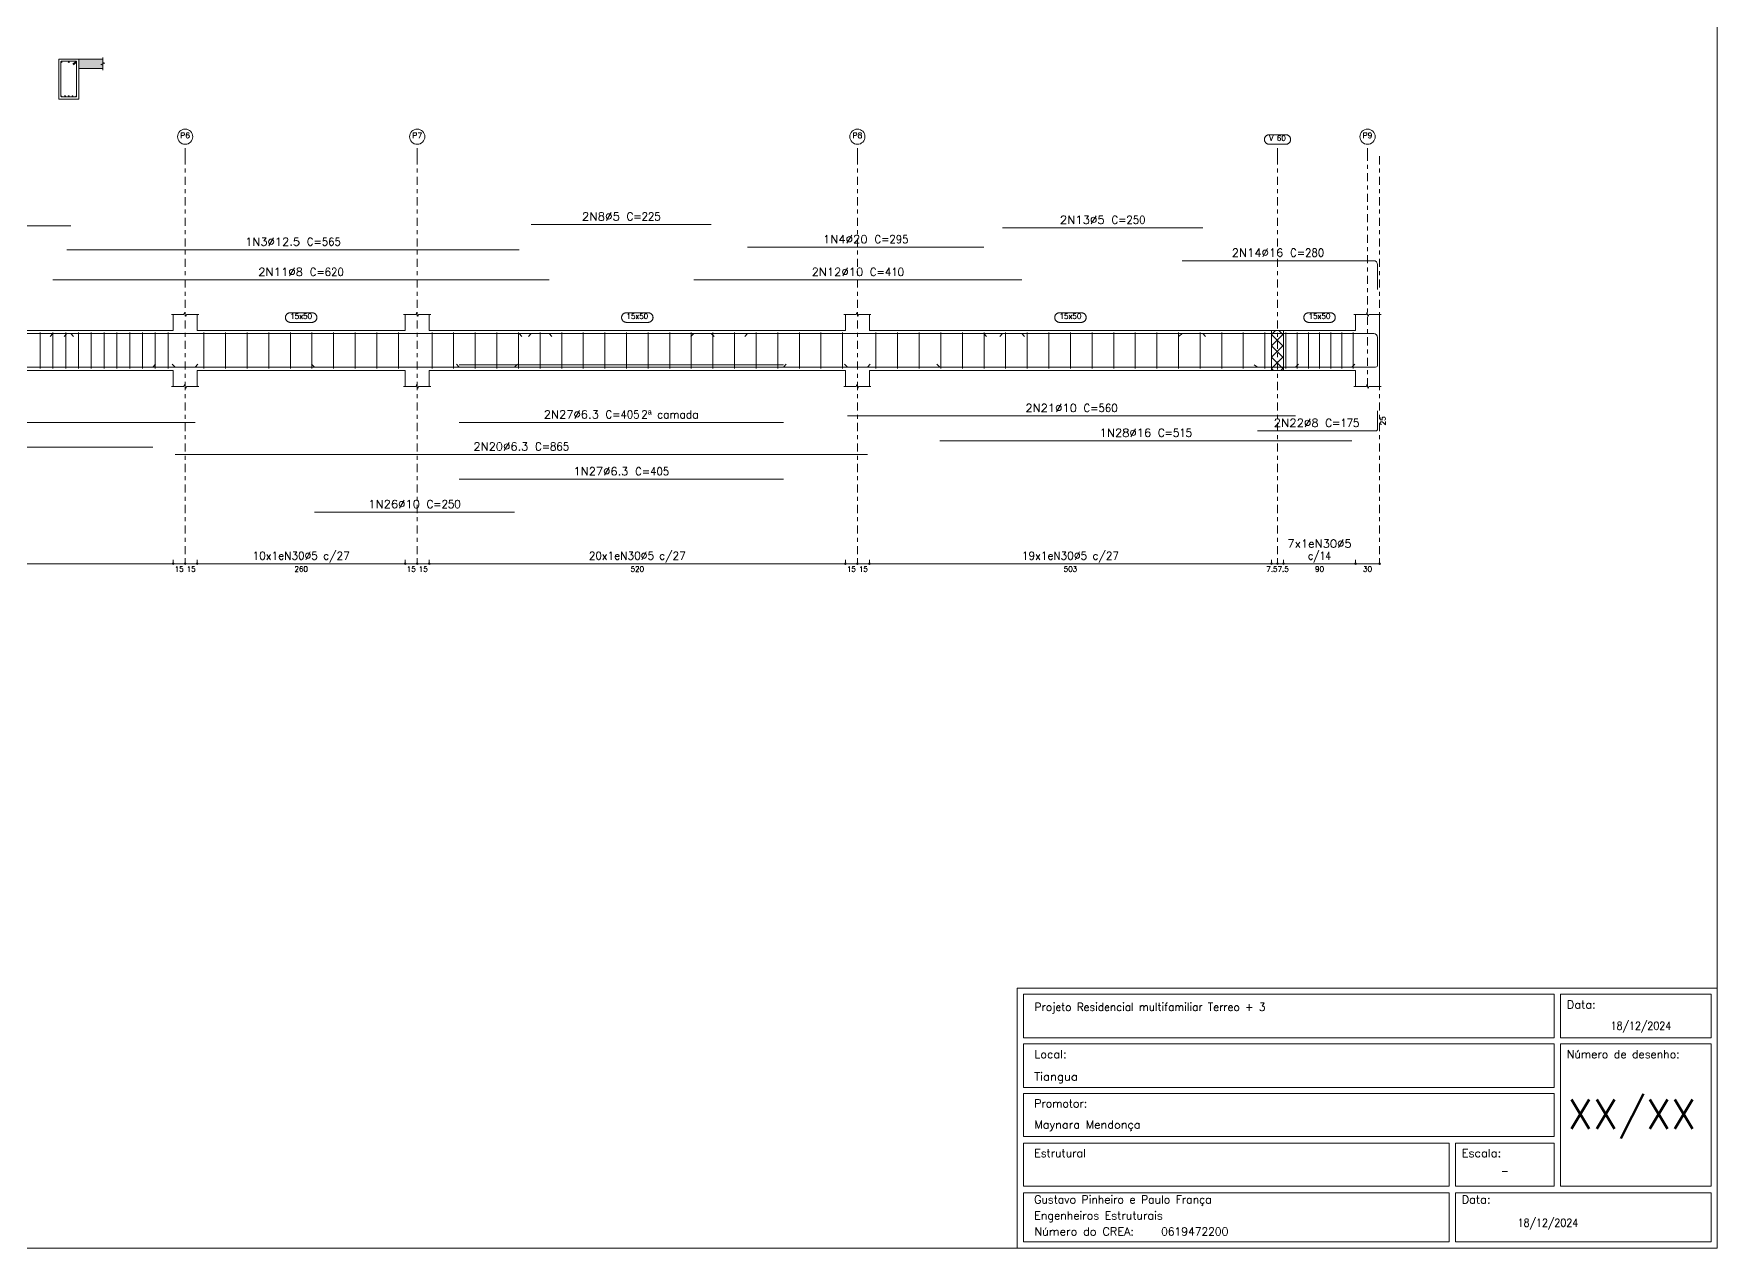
# Model space of a CAD drawing. Header units: millimetres. Extents: x 0 to 84, y 0 to 59.4.
# Drawn here: x 41.92 to 84, y 0 to 30.35 of the extents above; entities that cross this region are included whole.
import ezdxf
from ezdxf.enums import TextEntityAlignment as Align

# ---------------------------------------------------------------- set-up
doc = ezdxf.new("R2010")
doc.units = ezdxf.units.MM
doc.linetypes.add('CYPE_RAYAPUNTO', pattern=[0.4125, 0.2025, -0.105, 0, -0.105])
for name, color, linetype, lineweight in [('ARM_LONGITUDINAL_Ø10', 103, 'Continuous', 9), ('ARM_LONGITUDINAL_Ø12_5', 51, 'Continuous', 9), ('ARM_LONGITUDINAL_Ø16', 212, 'Continuous', 9), ('ARM_LONGITUDINAL_Ø20', 30, 'Continuous', 9), ('ARM_LONGITUDINAL_Ø5', 151, 'Continuous', 9), ('ARM_LONGITUDINAL_Ø6_3', 32, 'Continuous', 9), ('ARM_LONGITUDINAL_Ø8', 32, 'Continuous', 9), ('ARM_TRANSVERSAL_Ø5', 151, 'Continuous', 9), ('CYPE', 7, 'Continuous', 0), ('ELE_ARM_TRANS_TXT_EST', 3, 'Continuous', 9), ('ELE_CONT_NOS', 122, 'Continuous', 9), ('ELE_CONT_VIG_CONCRETO', 2, 'Continuous', 9), ('ELE_COT_COT_ANCORAGENS', 3, 'Continuous', 0), ('ELE_COT_COT_EST', 3, 'Continuous', 0), ('ELE_COT_COT_LIN_APOIOS', 2, 'CYPE_RAYAPUNTO', 0), ('ELE_COT_TEXTOS_ESTRIBOS', 122, 'Continuous', 0), ('ELE_REF_COT_LIN_AUX_COTA', 2, 'CYPE_RAYAPUNTO', 9), ('ELE_REF_REF_NOME', 3, 'Continuous', 9), ('ELE_REF_REF_REFERENCIA', 3, 'Continuous', 9), ('ELE_REF_TEXTO_REF_NOME', 3, 'Continuous', 9), ('ELE_REF_TEXTO_REF_REFERENCIA', 3, 'Continuous', 9), ('POR_ARM_LONG_ARM_TEXTOS', 3, 'Continuous', 9), ('POR_ARM_LONG_TXT_COMP', 3, 'Continuous', 9), ('POR_ARM_LONG_TXT_IND_LAYER_ARM_LONG', 3, 'Continuous', 9), ('QUAD_BORDA', 1, 'Continuous', 20), ('QUAD_LIMITES', 2, 'Continuous', 0), ('SEC_CONT_LAJES_CORTE', 8, 'Continuous', 9), ('SEC_CONT_VIG_CONCRETO_CORTE', 2, 'Continuous', 9)]:
    doc.layers.add(name, color=color, linetype=linetype, lineweight=lineweight)
doc.styles.add('CYPETXT', font='', dxfattribs={"height": 0.2})
doc.styles.get('CYPETXT').set_extended_font_data('romans')

msp = doc.modelspace()

# ---------------------------------------------------------------- hatches: boundary and pattern name
at = {"layer": 'SEC_CONT_LAJES_CORTE', "true_color": 0xdad7d3}
msp.add_hatch(color=254, dxfattribs=at).paths.add_polyline_path([(43.651, 29.716), (43.051, 29.716), (43.051, 29.476), (43.651, 29.476)], flags=0)

# ---------------------------------------------------------------- linework, layer by layer
at = {"layer": 'ARM_LONGITUDINAL_Ø10'}
for p, q in [((58.419, 22.855), (58.348, 22.784)), ((66.619, 22.855), (66.689, 22.784)), ((48.941, 22.019), (48.87, 22.09)), ((53.941, 22.019), (54.011, 22.09)), ((62.259, 22.019), (62.188, 22.09)), ((73.459, 22.019), (73.529, 22.09))]:
    msp.add_line(p, q, dxfattribs=at)
for points in [[(58.419, 24.197), (66.619, 24.197)], [(58.419, 22.855), (66.619, 22.855)], [(48.941, 22.019), (53.941, 22.019)], [(62.259, 22.019), (73.459, 22.019)], [(62.259, 20.797), (73.459, 20.797)], [(48.941, 18.395), (53.941, 18.395)]]:
    msp.add_lwpolyline(points, dxfattribs=at)
for centre in [(42.708, 28.786), (42.895, 28.786)]:
    msp.add_circle(centre, 0.01, dxfattribs=at)
at = {"layer": 'ARM_LONGITUDINAL_Ø12_5'}
for p, q in [((42.754, 22.855), (42.684, 22.784)), ((54.054, 22.855), (54.125, 22.784)), ((44.899, 22.019), (44.969, 22.09))]:
    msp.add_line(p, q, dxfattribs=at)
for points in [[(42.754, 24.952), (54.054, 24.952)], [(42.754, 22.855), (54.054, 22.855)], [(35.899, 22.019), (44.899, 22.019)], [(35.899, 20.017), (44.899, 20.017)]]:
    msp.add_lwpolyline(points, dxfattribs=at)
for centre in [(42.801, 29.643), (42.801, 28.788)]:
    msp.add_circle(centre, 0.0125, dxfattribs=at)
at = {"layer": 'ARM_LONGITUDINAL_Ø16'}
for p, q in [((70.628, 22.855), (70.547, 22.795)), ((64.568, 22.019), (64.498, 22.09)), ((74.868, 22.019), (74.939, 22.09))]:
    msp.add_line(p, q, dxfattribs=at)
for points in [[(75.509, 23.959), (75.509, 24.582), (75.501, 24.618), (75.481, 24.649), (75.449, 24.67), (75.413, 24.678), (70.628, 24.678)], [(75.509, 22.136), (75.509, 22.759), (75.501, 22.796), (75.481, 22.827), (75.449, 22.848), (75.413, 22.855), (70.628, 22.855)], [(64.568, 22.019), (74.868, 22.019)], [(64.568, 20.177), (74.868, 20.177)]]:
    msp.add_lwpolyline(points, dxfattribs=at)
at = {"layer": 'ARM_LONGITUDINAL_Ø20'}
for p, q in [((59.766, 22.855), (59.695, 22.784)), ((65.666, 22.855), (65.737, 22.784))]:
    msp.add_line(p, q, dxfattribs=at)
for points in [[(59.766, 25.014), (65.666, 25.014)], [(59.766, 22.855), (65.666, 22.855)]]:
    msp.add_lwpolyline(points, dxfattribs=at)
at = {"layer": 'ARM_LONGITUDINAL_Ø5'}
for p, q in [((42.849, 22.855), (42.919, 22.784)), ((54.359, 22.855), (54.288, 22.784)), ((58.859, 22.855), (58.929, 22.784)), ((66.139, 22.855), (66.068, 22.784)), ((71.139, 22.855), (71.209, 22.784))]:
    msp.add_line(p, q, dxfattribs=at)
for points in [[(37.949, 25.549), (42.849, 25.549)], [(54.359, 25.583), (58.859, 25.583)], [(66.139, 25.498), (71.139, 25.498)], [(37.949, 22.855), (42.849, 22.855)], [(54.359, 22.855), (58.859, 22.855)], [(66.139, 22.855), (71.139, 22.855)]]:
    msp.add_lwpolyline(points, dxfattribs=at)
for centre in [(42.619, 29.635), (42.983, 29.635)]:
    msp.add_circle(centre, 0.005, dxfattribs=at)
at = {"layer": 'ARM_LONGITUDINAL_Ø6_3'}
for p, q in [((45.459, 22.019), (45.388, 22.09)), ((52.559, 22.019), (52.488, 22.09)), ((60.659, 22.019), (60.729, 22.09)), ((62.759, 22.019), (62.829, 22.09))]:
    msp.add_line(p, q, dxfattribs=at)
for points in [[(45.459, 22.019), (62.759, 22.019)], [(52.559, 22.075), (60.659, 22.075)], [(52.559, 22.019), (60.659, 22.019)], [(52.559, 20.637), (60.659, 20.637)], [(45.459, 19.835), (62.759, 19.835)], [(52.559, 19.215), (60.659, 19.215)]]:
    msp.add_lwpolyline(points, dxfattribs=at)
at = {"layer": 'ARM_LONGITUDINAL_Ø8'}
for p, q in [((42.404, 22.855), (42.333, 22.784)), ((54.804, 22.855), (54.874, 22.784)), ((45.959, 22.019), (46.029, 22.09)), ((72.509, 22.019), (72.427, 22.077))]:
    msp.add_line(p, q, dxfattribs=at)
for points in [[(42.404, 24.197), (54.804, 24.197)], [(42.404, 22.855), (54.804, 22.855)], [(75.509, 22.519), (75.509, 22.067), (75.505, 22.049), (75.495, 22.033), (75.479, 22.023), (75.461, 22.019), (72.509, 22.019)], [(35.009, 22.019), (45.959, 22.019)], [(35.009, 20.637), (45.959, 20.637)], [(75.509, 20.925), (75.509, 20.473), (75.505, 20.454), (75.495, 20.439), (75.479, 20.428), (75.461, 20.425), (72.509, 20.425)]]:
    msp.add_lwpolyline(points, dxfattribs=at)
for centre in [(42.619, 29.648), (42.983, 29.648), (42.619, 28.784), (42.983, 28.784)]:
    msp.add_circle(centre, 0.008, dxfattribs=at)
at = {"layer": 'ARM_TRANSVERSAL_Ø5'}
for p, q in [((42.084, 22.887), (42.084, 21.987)), ((42.404, 22.887), (42.404, 21.987)), ((42.724, 22.887), (42.724, 21.987)), ((43.044, 22.887), (43.044, 21.987)), ((43.364, 22.887), (43.364, 21.987)), ((43.684, 22.887), (43.684, 21.987)), ((44.004, 22.887), (44.004, 21.987)), ((44.324, 22.887), (44.324, 21.987)), ((44.644, 22.887), (44.644, 21.987)), ((44.964, 22.887), (44.964, 21.987)), ((45.284, 22.887), (45.284, 21.987)), ((46.179, 22.887), (46.179, 21.987)), ((46.719, 22.887), (46.719, 21.987)), ((47.259, 22.887), (47.259, 21.987)), ((47.799, 22.887), (47.799, 21.987)), ((48.339, 22.887), (48.339, 21.987)), ((48.879, 22.887), (48.879, 21.987)), ((49.419, 22.887), (49.419, 21.987)), ((49.959, 22.887), (49.959, 21.987)), ((50.499, 22.887), (50.499, 21.987)), ((51.039, 22.887), (51.039, 21.987)), ((51.879, 22.887), (51.879, 21.987)), ((52.419, 22.887), (52.419, 21.987)), ((52.959, 22.887), (52.959, 21.987)), ((53.499, 22.887), (53.499, 21.987)), ((54.039, 22.887), (54.039, 21.987)), ((54.579, 22.887), (54.579, 21.987)), ((55.119, 22.887), (55.119, 21.987)), ((55.659, 22.887), (55.659, 21.987)), ((56.199, 22.887), (56.199, 21.987)), ((56.739, 22.887), (56.739, 21.987)), ((57.279, 22.887), (57.279, 21.987)), ((57.819, 22.887), (57.819, 21.987)), ((58.359, 22.887), (58.359, 21.987)), ((58.899, 22.887), (58.899, 21.987)), ((59.439, 22.887), (59.439, 21.987)), ((59.979, 22.887), (59.979, 21.987)), ((60.519, 22.887), (60.519, 21.987)), ((61.059, 22.887), (61.059, 21.987)), ((61.599, 22.887), (61.599, 21.987)), ((62.139, 22.887), (62.139, 21.987)), ((62.974, 22.887), (62.974, 21.987)), ((63.514, 22.887), (63.514, 21.987)), ((64.054, 22.887), (64.054, 21.987)), ((64.594, 22.887), (64.594, 21.987)), ((65.134, 22.887), (65.134, 21.987)), ((65.674, 22.887), (65.674, 21.987)), ((66.214, 22.887), (66.214, 21.987)), ((66.754, 22.887), (66.754, 21.987)), ((67.294, 22.887), (67.294, 21.987)), ((67.834, 22.887), (67.834, 21.987)), ((68.374, 22.887), (68.374, 21.987)), ((68.914, 22.887), (68.914, 21.987)), ((69.454, 22.887), (69.454, 21.987)), ((69.994, 22.887), (69.994, 21.987)), ((70.534, 22.887), (70.534, 21.987)), ((71.074, 22.887), (71.074, 21.987)), ((71.614, 22.887), (71.614, 21.987)), ((72.154, 22.887), (72.154, 21.987)), ((72.694, 22.887), (72.694, 21.987)), ((73.219, 22.887), (73.219, 21.987)), ((73.499, 22.887), (73.499, 21.987)), ((73.779, 22.887), (73.779, 21.987)), ((74.059, 22.887), (74.059, 21.987)), ((74.339, 22.887), (74.339, 21.987)), ((74.619, 22.887), (74.619, 21.987)), ((74.899, 22.887), (74.899, 21.987))]:
    msp.add_line(p, q, dxfattribs=at)
msp.add_lwpolyline([(42.922, 29.568), (42.993, 29.639), (42.994, 29.641), (42.995, 29.643), (42.996, 29.645), (42.996, 29.648), (42.996, 29.65), (42.995, 29.653), (42.994, 29.655), (42.993, 29.657), (42.991, 29.659), (42.988, 29.66), (42.986, 29.661), (42.983, 29.661), (42.619, 29.661), (42.615, 29.66), (42.61, 29.657), (42.607, 29.653), (42.606, 29.648), (42.606, 28.784), (42.607, 28.779), (42.61, 28.775), (42.615, 28.772), (42.619, 28.771), (42.983, 28.771), (42.988, 28.772), (42.993, 28.775), (42.995, 28.779), (42.996, 28.784), (42.996, 29.648), (42.996, 29.65), (42.995, 29.653), (42.994, 29.655), (42.993, 29.657), (42.991, 29.659), (42.988, 29.66), (42.986, 29.661), (42.983, 29.661), (42.981, 29.661), (42.979, 29.66), (42.976, 29.659), (42.974, 29.657), (42.904, 29.586)], dxfattribs=at)
at = {"layer": 'CYPE', "color": 176}
for points in [[(66.5, 0), (84, 0), (84, 6.5), (66.5, 6.5), (66.5, 0)], [(66.66, 5.26), (79.92, 5.26), (79.92, 6.35), (66.66, 6.35), (66.66, 5.26)], [(80.08, 5.26), (83.85, 5.26), (83.85, 6.35), (80.08, 6.35), (80.08, 5.26)], [(66.66, 4.02), (79.92, 4.02), (79.92, 5.11), (66.66, 5.11), (66.66, 4.02)], [(80.08, 1.55), (83.85, 1.55), (83.85, 5.11), (80.08, 5.11), (80.08, 1.55)], [(66.66, 2.79), (79.92, 2.79), (79.92, 3.87), (66.66, 3.87), (66.66, 2.79)], [(66.66, 1.55), (77.3, 1.55), (77.3, 2.63), (66.66, 2.63), (66.66, 1.55)], [(77.46, 1.55), (79.92, 1.55), (79.92, 2.63), (77.46, 2.63), (77.46, 1.55)], [(66.66, 0.16), (77.3, 0.16), (77.3, 1.39), (66.66, 1.39), (66.66, 0.16)], [(77.46, 0.16), (83.85, 0.16), (83.85, 1.39), (77.46, 1.39), (77.46, 0.16)]]:
    msp.add_lwpolyline(points, close=True, dxfattribs=at)
at = {"layer": 'ELE_CONT_NOS'}
for p, q in [((45.409, 22.937), (45.409, 23.337)), ((46.009, 22.937), (46.009, 23.337)), ((51.209, 22.937), (51.209, 23.337)), ((51.809, 22.937), (51.809, 23.337)), ((62.209, 22.937), (62.209, 23.337)), ((62.809, 22.937), (62.809, 23.337)), ((74.959, 22.937), (74.959, 23.337)), ((75.559, 22.937), (75.559, 23.337)), ((72.859, 22.937), (72.859, 22.937)), ((73.159, 22.937), (73.159, 22.937)), ((45.409, 21.937), (45.409, 21.537)), ((46.009, 21.937), (46.009, 21.537)), ((51.209, 21.937), (51.209, 21.537)), ((51.809, 21.937), (51.809, 21.537)), ((62.209, 21.937), (62.209, 21.537)), ((62.809, 21.937), (62.809, 21.537)), ((72.859, 21.937), (72.859, 21.937)), ((73.159, 21.937), (73.159, 21.937)), ((74.959, 21.937), (74.959, 21.537)), ((75.559, 21.937), (75.559, 21.537))]:
    msp.add_line(p, q, dxfattribs=at)
at = {"layer": 'ELE_CONT_NOS', "lineweight": 0}
for p, q in [((72.859, 22.833), (72.962, 22.937)), ((72.859, 22.55), (73.159, 22.85)), ((73.159, 22.533), (72.859, 22.833)), ((73.159, 22.816), (73.038, 22.937)), ((72.859, 22.268), (73.159, 22.568)), ((73.159, 22.25), (72.859, 22.55)), ((72.859, 21.985), (73.159, 22.285)), ((73.159, 21.968), (72.859, 22.268)), ((72.907, 21.937), (72.859, 21.985)), ((73.094, 21.937), (73.159, 22.002))]:
    msp.add_line(p, q, dxfattribs=at)
at = {"layer": 'ELE_CONT_NOS'}
for points in [[(45.369, 23.337), (45.679, 23.337), (45.694, 23.387), (45.724, 23.287), (45.739, 23.337), (46.049, 23.337)], [(51.169, 23.337), (51.479, 23.337), (51.494, 23.387), (51.524, 23.287), (51.539, 23.337), (51.849, 23.337)], [(62.169, 23.337), (62.479, 23.337), (62.494, 23.387), (62.524, 23.287), (62.539, 23.337), (62.849, 23.337)], [(74.919, 23.337), (75.229, 23.337), (75.244, 23.387), (75.274, 23.287), (75.289, 23.337), (75.599, 23.337)], [(72.859, 22.937), (73.159, 22.937)], [(75.559, 22.937), (75.559, 21.937)], [(72.859, 21.937), (73.159, 21.937)], [(45.369, 21.537), (45.679, 21.537), (45.694, 21.587), (45.724, 21.487), (45.739, 21.537), (46.049, 21.537)], [(51.169, 21.537), (51.479, 21.537), (51.494, 21.587), (51.524, 21.487), (51.539, 21.537), (51.849, 21.537)], [(62.169, 21.537), (62.479, 21.537), (62.494, 21.587), (62.524, 21.487), (62.539, 21.537), (62.849, 21.537)], [(74.919, 21.537), (75.229, 21.537), (75.244, 21.587), (75.274, 21.487), (75.289, 21.537), (75.599, 21.537)]]:
    msp.add_lwpolyline(points, dxfattribs=at)
at = {"layer": 'ELE_CONT_NOS', "lineweight": 0}
msp.add_lwpolyline([(72.859, 22.937), (72.859, 21.937), (73.159, 21.937), (73.159, 22.937), (72.859, 22.937)], close=True, dxfattribs=at)
at = {"layer": 'ELE_CONT_VIG_CONCRETO'}
for p, q in [((35.559, 22.937), (45.409, 22.937)), ((46.009, 22.937), (51.209, 22.937)), ((51.809, 22.937), (62.209, 22.937)), ((62.809, 22.937), (72.859, 22.937)), ((73.159, 22.937), (74.959, 22.937)), ((35.559, 21.937), (45.409, 21.937)), ((46.009, 21.937), (51.209, 21.937)), ((51.809, 21.937), (62.209, 21.937)), ((62.809, 21.937), (72.859, 21.937)), ((73.159, 21.937), (74.959, 21.937))]:
    msp.add_line(p, q, dxfattribs=at)
at = {"layer": 'ELE_COT_COT_EST'}
for p, q in [((45.409, 17.107), (45.409, 17.207)), ((45.709, 17.107), (45.709, 17.207)), ((46.009, 17.107), (46.009, 17.207)), ((51.209, 17.107), (51.209, 17.207)), ((51.509, 17.107), (51.509, 17.207)), ((51.809, 17.107), (51.809, 17.207)), ((62.209, 17.107), (62.209, 17.207)), ((62.509, 17.107), (62.509, 17.207)), ((62.809, 17.107), (62.809, 17.207)), ((72.859, 17.107), (72.859, 17.207)), ((73.009, 17.107), (73.009, 17.207)), ((73.159, 17.107), (73.159, 17.207)), ((74.959, 17.107), (74.959, 17.207))]:
    msp.add_line(p, q, dxfattribs=at)
for points in [[(35.559, 17.107), (45.409, 17.107), (45.409, 17.207)], [(45.409, 17.107), (45.709, 17.107), (45.709, 17.207)], [(45.709, 17.107), (46.009, 17.107), (46.009, 17.207)], [(46.009, 17.107), (51.209, 17.107), (51.209, 17.207)], [(51.209, 17.107), (51.509, 17.107), (51.509, 17.207)], [(51.509, 17.107), (51.809, 17.107), (51.809, 17.207)], [(51.809, 17.107), (62.209, 17.107), (62.209, 17.207)], [(62.209, 17.107), (62.509, 17.107), (62.509, 17.207)], [(62.509, 17.107), (62.809, 17.107), (62.809, 17.207)], [(62.809, 17.107), (72.859, 17.107), (72.859, 17.207)], [(72.859, 17.107), (73.009, 17.107), (73.009, 17.207)], [(73.009, 17.107), (73.159, 17.107), (73.159, 17.207)], [(73.159, 17.107), (74.959, 17.107), (74.959, 17.207)], [(74.959, 17.107), (75.559, 17.107), (75.559, 17.207)]]:
    msp.add_lwpolyline(points, dxfattribs=at)
for centre in [(45.409, 17.107), (45.409, 17.107), (45.709, 17.107), (45.709, 17.107), (46.009, 17.107), (46.009, 17.107), (51.209, 17.107), (51.209, 17.107), (51.509, 17.107), (51.509, 17.107), (51.809, 17.107), (51.809, 17.107), (62.209, 17.107), (62.209, 17.107), (62.509, 17.107), (62.509, 17.107), (62.809, 17.107), (62.809, 17.107), (72.859, 17.107), (72.859, 17.107), (73.009, 17.107), (73.009, 17.107), (73.159, 17.107), (73.159, 17.107), (74.959, 17.107), (74.959, 17.107), (75.559, 17.107)]:
    msp.add_circle(centre, 0.02, dxfattribs=at)
at = {"layer": 'ELE_COT_COT_LIN_APOIOS'}
for p, q in [((45.709, 27.286), (45.709, 17.107)), ((51.509, 27.286), (51.509, 17.107)), ((62.509, 27.286), (62.509, 17.107)), ((73.009, 27.286), (73.009, 17.107)), ((75.559, 27.286), (75.559, 17.107))]:
    msp.add_line(p, q, dxfattribs=at)
at = {"layer": 'ELE_REF_COT_LIN_AUX_COTA'}
for p, q in [((45.709, 27.286), (45.709, 27.586)), ((51.509, 27.286), (51.509, 27.586)), ((62.509, 27.286), (62.509, 27.586)), ((73.009, 27.286), (73.009, 27.586)), ((75.259, 27.286), (75.259, 27.586)), ((75.259, 21.537), (75.259, 27.286))]:
    msp.add_line(p, q, dxfattribs=at)
at = {"layer": 'ELE_REF_REF_NOME'}
for points in [[(48.882, 23.377), (48.89, 23.377), (48.898, 23.376), (48.906, 23.374), (48.913, 23.373), (48.921, 23.37), (48.929, 23.367), (48.936, 23.364), (48.943, 23.36), (48.95, 23.356), (48.956, 23.351), (48.962, 23.346), (48.968, 23.34), (48.973, 23.334), (48.978, 23.328), (48.983, 23.321), (48.987, 23.315), (48.991, 23.307), (48.994, 23.3), (48.996, 23.292), (48.998, 23.285), (49, 23.277), (49.001, 23.269), (49.002, 23.261), (49.002, 23.253), (49.001, 23.245), (49, 23.237), (48.998, 23.229), (48.996, 23.221), (48.994, 23.214), (48.991, 23.206), (48.987, 23.199), (48.983, 23.192), (48.978, 23.186), (48.973, 23.179), (48.968, 23.173), (48.962, 23.168), (48.956, 23.163), (48.95, 23.158), (48.943, 23.154), (48.936, 23.15), (48.929, 23.146), (48.921, 23.144), (48.913, 23.141), (48.906, 23.139), (48.898, 23.138), (48.89, 23.137), (48.882, 23.137), (48.336, 23.137), (48.328, 23.137), (48.32, 23.138), (48.312, 23.139), (48.304, 23.141), (48.296, 23.144), (48.289, 23.146), (48.282, 23.15), (48.275, 23.154), (48.268, 23.158), (48.261, 23.163), (48.255, 23.168), (48.249, 23.173), (48.244, 23.179), (48.239, 23.186), (48.235, 23.192), (48.23, 23.199), (48.227, 23.206), (48.224, 23.214), (48.221, 23.221), (48.219, 23.229), (48.217, 23.237), (48.216, 23.245), (48.216, 23.253), (48.216, 23.261), (48.216, 23.269), (48.217, 23.277), (48.219, 23.285), (48.221, 23.292), (48.224, 23.3), (48.227, 23.307), (48.23, 23.315), (48.235, 23.321), (48.239, 23.328), (48.244, 23.334), (48.249, 23.34), (48.255, 23.346), (48.261, 23.351), (48.268, 23.356), (48.275, 23.36), (48.282, 23.364), (48.289, 23.367), (48.296, 23.37), (48.304, 23.373), (48.312, 23.374), (48.32, 23.376), (48.328, 23.377), (48.336, 23.377), (48.882, 23.377)], [(57.282, 23.377), (57.29, 23.377), (57.298, 23.376), (57.306, 23.374), (57.313, 23.373), (57.321, 23.37), (57.329, 23.367), (57.336, 23.364), (57.343, 23.36), (57.35, 23.356), (57.356, 23.351), (57.362, 23.346), (57.368, 23.34), (57.373, 23.334), (57.378, 23.328), (57.383, 23.321), (57.387, 23.315), (57.391, 23.307), (57.394, 23.3), (57.396, 23.292), (57.398, 23.285), (57.4, 23.277), (57.401, 23.269), (57.402, 23.261), (57.402, 23.253), (57.401, 23.245), (57.4, 23.237), (57.398, 23.229), (57.396, 23.221), (57.394, 23.214), (57.391, 23.206), (57.387, 23.199), (57.383, 23.192), (57.378, 23.186), (57.373, 23.179), (57.368, 23.173), (57.362, 23.168), (57.356, 23.163), (57.35, 23.158), (57.343, 23.154), (57.336, 23.15), (57.329, 23.146), (57.321, 23.144), (57.313, 23.141), (57.306, 23.139), (57.298, 23.138), (57.29, 23.137), (57.282, 23.137), (56.736, 23.137), (56.728, 23.137), (56.72, 23.138), (56.712, 23.139), (56.704, 23.141), (56.696, 23.144), (56.689, 23.146), (56.682, 23.15), (56.675, 23.154), (56.668, 23.158), (56.661, 23.163), (56.655, 23.168), (56.649, 23.173), (56.644, 23.179), (56.639, 23.186), (56.635, 23.192), (56.63, 23.199), (56.627, 23.206), (56.624, 23.214), (56.621, 23.221), (56.619, 23.229), (56.617, 23.237), (56.616, 23.245), (56.616, 23.253), (56.616, 23.261), (56.616, 23.269), (56.617, 23.277), (56.619, 23.285), (56.621, 23.292), (56.624, 23.3), (56.627, 23.307), (56.63, 23.315), (56.635, 23.321), (56.639, 23.328), (56.644, 23.334), (56.649, 23.34), (56.655, 23.346), (56.661, 23.351), (56.668, 23.356), (56.675, 23.36), (56.682, 23.364), (56.689, 23.367), (56.696, 23.37), (56.704, 23.373), (56.712, 23.374), (56.72, 23.376), (56.728, 23.377), (56.736, 23.377), (57.282, 23.377)], [(68.107, 23.377), (68.115, 23.377), (68.123, 23.376), (68.131, 23.374), (68.138, 23.373), (68.146, 23.37), (68.154, 23.367), (68.161, 23.364), (68.168, 23.36), (68.175, 23.356), (68.181, 23.351), (68.187, 23.346), (68.193, 23.34), (68.198, 23.334), (68.203, 23.328), (68.208, 23.321), (68.212, 23.315), (68.216, 23.307), (68.219, 23.3), (68.221, 23.292), (68.223, 23.285), (68.225, 23.277), (68.226, 23.269), (68.227, 23.261), (68.227, 23.253), (68.226, 23.245), (68.225, 23.237), (68.223, 23.229), (68.221, 23.221), (68.219, 23.214), (68.216, 23.206), (68.212, 23.199), (68.208, 23.192), (68.203, 23.186), (68.198, 23.179), (68.193, 23.173), (68.187, 23.168), (68.181, 23.163), (68.175, 23.158), (68.168, 23.154), (68.161, 23.15), (68.154, 23.146), (68.146, 23.144), (68.138, 23.141), (68.131, 23.139), (68.123, 23.138), (68.115, 23.137), (68.107, 23.137), (67.561, 23.137), (67.553, 23.137), (67.545, 23.138), (67.537, 23.139), (67.529, 23.141), (67.521, 23.144), (67.514, 23.146), (67.507, 23.15), (67.5, 23.154), (67.493, 23.158), (67.486, 23.163), (67.48, 23.168), (67.474, 23.173), (67.469, 23.179), (67.464, 23.186), (67.46, 23.192), (67.455, 23.199), (67.452, 23.206), (67.449, 23.214), (67.446, 23.221), (67.444, 23.229), (67.442, 23.237), (67.441, 23.245), (67.441, 23.253), (67.441, 23.261), (67.441, 23.269), (67.442, 23.277), (67.444, 23.285), (67.446, 23.292), (67.449, 23.3), (67.452, 23.307), (67.455, 23.315), (67.46, 23.321), (67.464, 23.328), (67.469, 23.334), (67.474, 23.34), (67.48, 23.346), (67.486, 23.351), (67.493, 23.356), (67.5, 23.36), (67.507, 23.364), (67.514, 23.367), (67.521, 23.37), (67.529, 23.373), (67.537, 23.374), (67.545, 23.376), (67.553, 23.377), (67.561, 23.377), (68.107, 23.377)], [(74.332, 23.377), (74.34, 23.377), (74.348, 23.376), (74.356, 23.374), (74.363, 23.373), (74.371, 23.37), (74.379, 23.367), (74.386, 23.364), (74.393, 23.36), (74.4, 23.356), (74.406, 23.351), (74.412, 23.346), (74.418, 23.34), (74.423, 23.334), (74.428, 23.328), (74.433, 23.321), (74.437, 23.315), (74.441, 23.307), (74.444, 23.3), (74.446, 23.292), (74.448, 23.285), (74.45, 23.277), (74.451, 23.269), (74.452, 23.261), (74.452, 23.253), (74.451, 23.245), (74.45, 23.237), (74.448, 23.229), (74.446, 23.221), (74.444, 23.214), (74.441, 23.206), (74.437, 23.199), (74.433, 23.192), (74.428, 23.186), (74.423, 23.179), (74.418, 23.173), (74.412, 23.168), (74.406, 23.163), (74.4, 23.158), (74.393, 23.154), (74.386, 23.15), (74.379, 23.146), (74.371, 23.144), (74.363, 23.141), (74.356, 23.139), (74.348, 23.138), (74.34, 23.137), (74.332, 23.137), (73.786, 23.137), (73.778, 23.137), (73.77, 23.138), (73.762, 23.139), (73.754, 23.141), (73.746, 23.144), (73.739, 23.146), (73.732, 23.15), (73.725, 23.154), (73.718, 23.158), (73.711, 23.163), (73.705, 23.168), (73.699, 23.173), (73.694, 23.179), (73.689, 23.186), (73.685, 23.192), (73.68, 23.199), (73.677, 23.206), (73.674, 23.214), (73.671, 23.221), (73.669, 23.229), (73.667, 23.237), (73.666, 23.245), (73.666, 23.253), (73.666, 23.261), (73.666, 23.269), (73.667, 23.277), (73.669, 23.285), (73.671, 23.292), (73.674, 23.3), (73.677, 23.307), (73.68, 23.315), (73.685, 23.321), (73.689, 23.328), (73.694, 23.334), (73.699, 23.34), (73.705, 23.346), (73.711, 23.351), (73.718, 23.356), (73.725, 23.36), (73.732, 23.364), (73.739, 23.367), (73.746, 23.37), (73.754, 23.373), (73.762, 23.374), (73.77, 23.376), (73.778, 23.377), (73.786, 23.377), (74.332, 23.377)]]:
    msp.add_lwpolyline(points, close=True, dxfattribs=at)
at = {"layer": 'ELE_REF_REF_REFERENCIA'}
msp.add_lwpolyline([(73.216, 27.826), (73.224, 27.826), (73.232, 27.825), (73.24, 27.824), (73.247, 27.822), (73.255, 27.819), (73.263, 27.816), (73.27, 27.813), (73.277, 27.809), (73.284, 27.805), (73.29, 27.8), (73.296, 27.795), (73.302, 27.789), (73.307, 27.783), (73.312, 27.777), (73.317, 27.771), (73.321, 27.764), (73.325, 27.757), (73.328, 27.749), (73.33, 27.742), (73.332, 27.734), (73.334, 27.726), (73.335, 27.718), (73.336, 27.71), (73.336, 27.702), (73.335, 27.694), (73.334, 27.686), (73.332, 27.678), (73.33, 27.67), (73.328, 27.663), (73.325, 27.656), (73.321, 27.648), (73.317, 27.641), (73.312, 27.635), (73.307, 27.629), (73.302, 27.623), (73.296, 27.617), (73.29, 27.612), (73.284, 27.607), (73.277, 27.603), (73.27, 27.599), (73.263, 27.596), (73.255, 27.593), (73.247, 27.59), (73.24, 27.588), (73.232, 27.587), (73.224, 27.586), (73.216, 27.586), (72.802, 27.586), (72.794, 27.586), (72.786, 27.587), (72.778, 27.588), (72.77, 27.59), (72.762, 27.593), (72.755, 27.596), (72.748, 27.599), (72.741, 27.603), (72.734, 27.607), (72.727, 27.612), (72.721, 27.617), (72.715, 27.623), (72.71, 27.629), (72.705, 27.635), (72.701, 27.641), (72.696, 27.648), (72.693, 27.656), (72.69, 27.663), (72.687, 27.67), (72.685, 27.678), (72.683, 27.686), (72.682, 27.694), (72.682, 27.702), (72.682, 27.71), (72.682, 27.718), (72.683, 27.726), (72.685, 27.734), (72.687, 27.742), (72.69, 27.749), (72.693, 27.757), (72.696, 27.764), (72.701, 27.771), (72.705, 27.777), (72.71, 27.783), (72.715, 27.789), (72.721, 27.795), (72.727, 27.8), (72.734, 27.805), (72.741, 27.809), (72.748, 27.813), (72.755, 27.816), (72.762, 27.819), (72.77, 27.822), (72.778, 27.824), (72.786, 27.825), (72.794, 27.826), (72.802, 27.826), (73.216, 27.826)], close=True, dxfattribs=at)
for centre in [(45.709, 27.776), (51.509, 27.776), (62.509, 27.776), (75.259, 27.776)]:
    msp.add_circle(centre, 0.19, dxfattribs=at)
at = {"layer": 'QUAD_BORDA'}
msp.add_lwpolyline([(0, 0), (84, 0), (84, 59.4), (0, 59.4), (0, 0)], close=True, dxfattribs=at)
at = {"layer": 'QUAD_LIMITES'}
msp.add_lwpolyline([(0, 0), (84, 0), (84, 59.4), (0, 59.4), (0, 0)], close=True, dxfattribs=at)
at = {"layer": 'SEC_CONT_LAJES_CORTE', "color": 254, "true_color": 0xdad7d3}
msp.add_lwpolyline([(43.651, 29.716), (43.051, 29.716), (43.051, 29.476), (43.651, 29.476)], close=True, dxfattribs=at)
at = {"layer": 'SEC_CONT_LAJES_CORTE'}
for points in [[(43.651, 29.716), (43.051, 29.716), (43.051, 29.476), (43.651, 29.476)], [(43.651, 29.756), (43.651, 29.626), (43.701, 29.611), (43.601, 29.581), (43.651, 29.566), (43.651, 29.436)]]:
    msp.add_lwpolyline(points, dxfattribs=at)
at = {"layer": 'SEC_CONT_VIG_CONCRETO_CORTE'}
msp.add_lwpolyline([(43.051, 29.716), (42.551, 29.716), (42.551, 28.716), (43.051, 28.716), (43.051, 29.716)], close=True, dxfattribs=at)

# ---------------------------------------------------------------- texts
at = {"layer": 'CYPE', "color": 216, "style": 'CYPETXT'}
for s, height, width, p, p2 in [('Projeto Residencial multifamiliar Terreo + 3', 0.2, 0.819686, (66.94, 5.93), (72.706, 5.93)), ('18/12/2024', 0.2, 0.770014, (81.334, 5.46), (82.846, 5.46)), ('Tiangua', 0.2, 0.946463, (66.93, 4.19), (68.019, 4.19)), ('XX/XX', 0.7333, 0.892239, (80.264, 2.987), (83.476, 2.987)), ('Maynara Mendonça', 0.2, 0.903897, (66.93, 2.99), (69.588, 2.99)), ('Estrutural', 0.2, 0.878618, (66.93, 2.28), (68.217, 2.28)), ('-', 0.4, 0.39759, (78.591, 1.75), (78.789, 1.75)), ('Gustavo Pinheiro e Paulo França', 0.2, 0.846733, (66.93, 1.12), (71.364, 1.12)), ('Engenheiros Estruturais', 0.2, 0.879741, (66.93, 0.72), (70.14, 0.72)), ('0619472200', 0.2, 0.872274, (70.1, 0.32), (71.78, 0.32)), ('18/12/2024', 0.2, 0.770014, (79.01, 0.54), (80.522, 0.54))]:
    msp.add_text(s, height=height, dxfattribs=dict(at, width=width)).set_placement(p, p2, align=Align.FIT)
at = {"layer": 'CYPE', "color": 16, "style": 'CYPETXT'}
for s, width, p, p2 in [('Data:', 0.918133, (80.24, 5.99), (80.96, 5.99)), ('Local:', 0.92054, (66.93, 4.75), (67.734, 4.75)), ('Número de desenho:', 0.861573, (80.24, 4.75), (83.057, 4.75)), ('Promotor:', 0.877437, (66.93, 3.52), (68.253, 3.52)), ('Escala:', 0.925891, (77.61, 2.28), (78.597, 2.28)), ('Data:', 0.918133, (77.61, 1.12), (78.33, 1.12)), ('Número do CREA:', 0.879986, (66.93, 0.32), (69.423, 0.32))]:
    msp.add_text(s, height=0.2, dxfattribs=dict(at, width=width)).set_placement(p, p2, align=Align.FIT)
at = {"layer": 'ELE_ARM_TRANS_TXT_EST', "style": 'CYPETXT'}
for s, width, p, p2 in [('7x1eN30%%c5', 0.930974, (73.256, 17.507), (74.861, 17.507)), ('10x1eN30%%c5 c/27', 0.840083, (47.395, 17.207), (49.822, 17.207)), ('20x1eN30%%c5 c/27', 0.840083, (55.795, 17.207), (58.222, 17.207)), ('19x1eN30%%c5 c/27', 0.840083, (66.62, 17.207), (69.047, 17.207)), ('c/14', 0.739875, (73.774, 17.207), (74.344, 17.207))]:
    msp.add_text(s, height=0.2, dxfattribs=dict(at, width=width)).set_placement(p, p2, align=Align.FIT)
at = {"layer": 'ELE_COT_COT_ANCORAGENS', "style": 'CYPETXT', "width": 0.872274}
msp.add_text('25', height=0.1333, rotation=90, dxfattribs=at).set_placement((75.709, 20.563), (75.709, 20.787), align=Align.FIT)
at = {"layer": 'ELE_COT_TEXTOS_ESTRIBOS', "style": 'CYPETXT'}
for s, width, p, p2 in [('15', 0.872274, (45.447, 16.907), (45.671, 16.907)), ('15', 0.872274, (45.747, 16.907), (45.971, 16.907)), ('260', 0.872274, (48.441, 16.907), (48.777, 16.907)), ('15', 0.872274, (51.247, 16.907), (51.471, 16.907)), ('15', 0.872274, (51.547, 16.907), (51.771, 16.907)), ('520', 0.872274, (56.841, 16.907), (57.177, 16.907)), ('15', 0.872274, (62.247, 16.907), (62.471, 16.907)), ('15', 0.872274, (62.547, 16.907), (62.771, 16.907)), ('503', 0.872274, (67.666, 16.907), (68.002, 16.907)), ('7.5', 0.868127, (72.729, 16.907), (73.009, 16.907)), ('7.5', 0.868127, (73.009, 16.907), (73.289, 16.907)), ('90', 0.872274, (73.947, 16.907), (74.171, 16.907)), ('30', 0.872274, (75.147, 16.907), (75.371, 16.907))]:
    msp.add_text(s, height=0.1333, dxfattribs=dict(at, width=width)).set_placement(p, p2, align=Align.FIT)
at = {"layer": 'ELE_REF_TEXTO_REF_NOME', "style": 'CYPETXT', "width": 0.876123}
for p, p2 in [((48.336, 23.224), (48.882, 23.224)), ((56.736, 23.224), (57.282, 23.224)), ((67.561, 23.224), (68.107, 23.224)), ((73.786, 23.224), (74.332, 23.224))]:
    msp.add_text('15x50', height=0.1333, dxfattribs=at).set_placement(p, p2, align=Align.FIT)
at = {"layer": 'ELE_REF_TEXTO_REF_REFERENCIA', "style": 'CYPETXT'}
for s, width, p, p2 in [('P6', 0.935124, (45.586, 27.743), (45.832, 27.743)), ('P7', 0.935124, (51.386, 27.743), (51.632, 27.743)), ('P8', 0.935124, (62.386, 27.743), (62.632, 27.743)), ('V 60', 0.816032, (72.802, 27.673), (73.216, 27.673)), ('P9', 0.935124, (75.136, 27.743), (75.382, 27.743))]:
    msp.add_text(s, height=0.1333, dxfattribs=dict(at, width=width)).set_placement(p, p2, align=Align.FIT)
at = {"layer": 'POR_ARM_LONG_ARM_TEXTOS', "style": 'CYPETXT'}
for s, width, p, p2 in [('2N8%%c5', 0.953428, (55.623, 25.683), (56.577, 25.683)), ('2N13%%c5', 0.940329, (67.569, 25.598), (68.691, 25.598)), ('1N3%%c12.5', 0.925627, (47.208, 25.052), (48.582, 25.052)), ('1N4%%c20', 0.940329, (61.646, 25.114), (62.768, 25.114)), ('2N14%%c16', 0.93087, (71.866, 24.778), (73.156, 24.778)), ('2N11%%c8', 0.940329, (47.534, 24.297), (48.656, 24.297)), ('2N12%%c10', 0.93087, (61.365, 24.297), (62.655, 24.297)), ('2N21%%c10', 0.93087, (66.705, 20.897), (67.995, 20.897)), ('2N27%%c6.3', 0.925627, (54.674, 20.737), (56.048, 20.737)), ('2N22%%c8', 0.940329, (72.915, 20.525), (74.037, 20.525)), ('1N28%%c16', 0.93087, (68.564, 20.277), (69.854, 20.277)), ('2N20%%c6.3', 0.925627, (52.913, 19.935), (54.287, 19.935)), ('1N27%%c6.3', 0.925627, (55.413, 19.315), (56.787, 19.315)), ('1N26%%c10', 0.93087, (50.287, 18.495), (51.577, 18.495))]:
    msp.add_text(s, height=0.2, dxfattribs=dict(at, width=width)).set_placement(p, p2, align=Align.FIT)
at = {"layer": 'POR_ARM_LONG_TXT_COMP', "style": 'CYPETXT', "width": 0.770929}
for s, p, p2 in [(' C=225', (56.617, 25.683), (57.595, 25.683)), (' C=250', (68.731, 25.598), (69.709, 25.598)), (' C=565', (48.622, 25.052), (49.6, 25.052)), (' C=295', (62.808, 25.114), (63.786, 25.114)), (' C=280', (73.196, 24.778), (74.174, 24.778)), (' C=620', (48.696, 24.297), (49.674, 24.297)), (' C=410', (62.695, 24.297), (63.673, 24.297)), (' C=560', (68.035, 20.897), (69.013, 20.897)), (' C=405', (56.088, 20.737), (57.066, 20.737)), (' C=175', (74.077, 20.525), (75.055, 20.525)), (' C=515', (69.894, 20.277), (70.872, 20.277)), (' C=865', (54.327, 19.935), (55.305, 19.935)), (' C=405', (56.827, 19.315), (57.805, 19.315)), (' C=250', (51.617, 18.495), (52.595, 18.495))]:
    msp.add_text(s, height=0.2, dxfattribs=at).set_placement(p, p2, align=Align.FIT)
at = {"layer": 'POR_ARM_LONG_TXT_IND_LAYER_ARM_LONG', "style": 'CYPETXT', "width": 0.837999}
msp.add_text('2ª camada', height=0.2, dxfattribs=at).set_placement((57.106, 20.737), (58.543, 20.737), align=Align.FIT)

doc.saveas('drawing.dxf')
